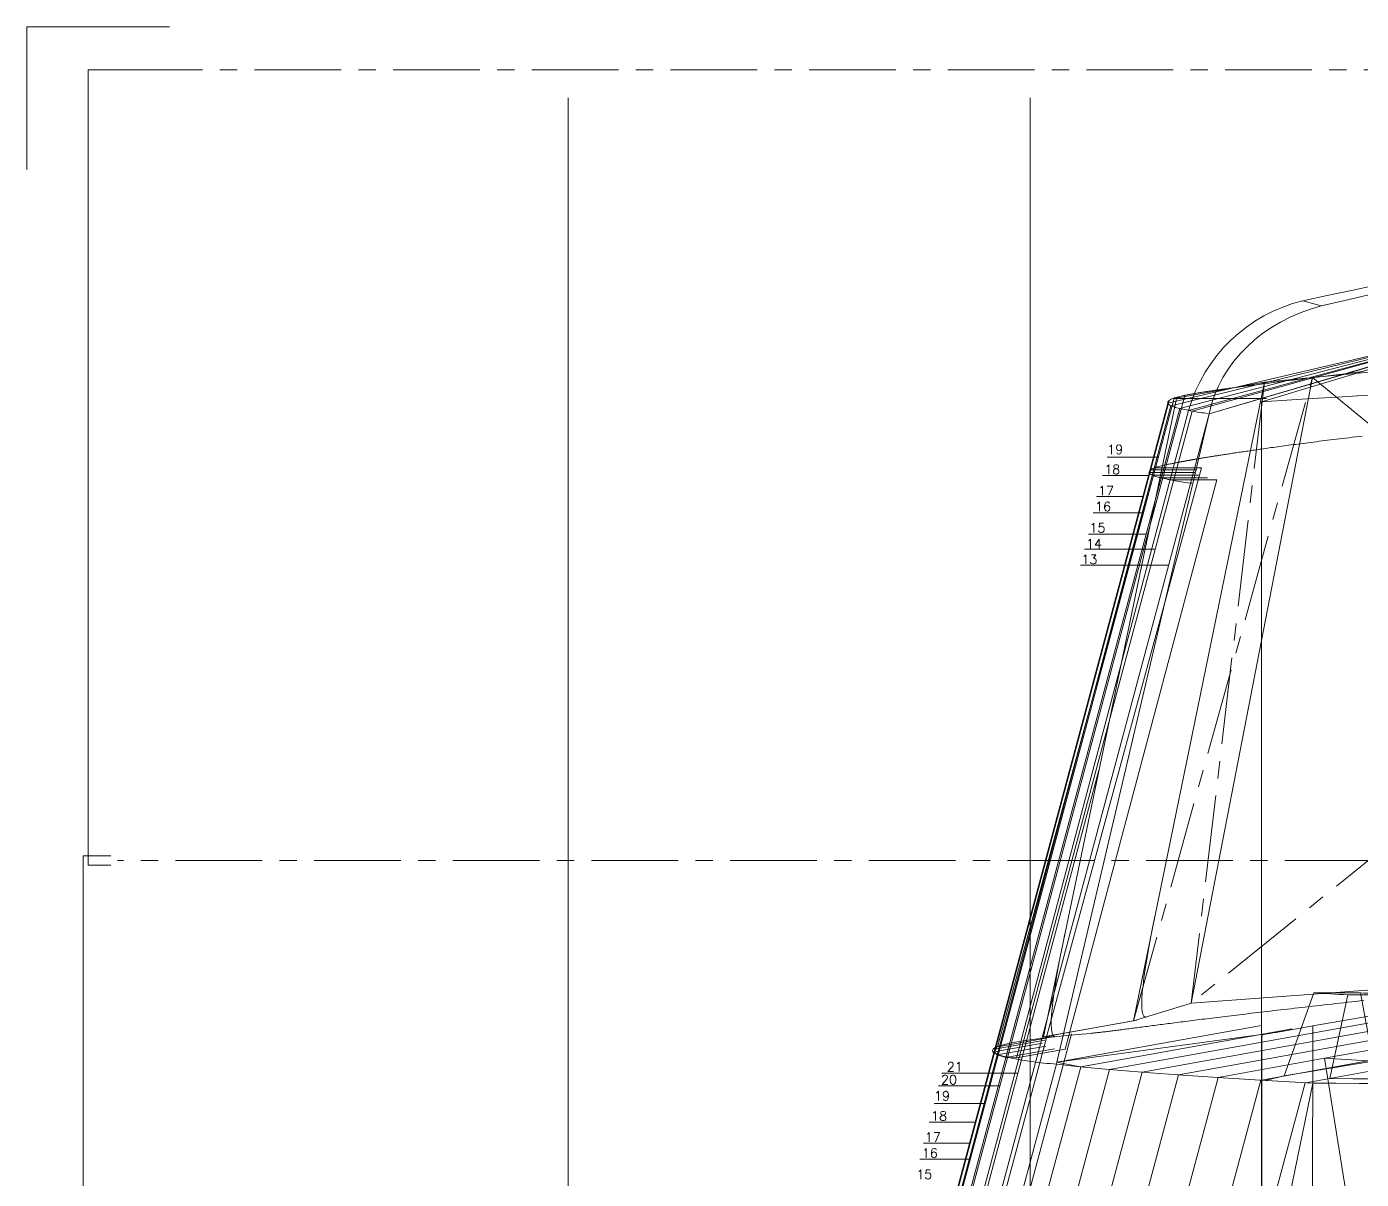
# Model space of a CAD drawing. Extents: x -3086 to 3308, y -97 to 4301.
# Drawn here: x -3086 to -1642, y 3055 to 4301 of the extents above; entities that cross this region are included whole.
import ezdxf
from ezdxf.enums import TextEntityAlignment as Align

# ---------------------------------------------------------------- set-up
doc = ezdxf.new("R2010")
doc.units = 0
doc.header["$LTSCALE"] = 3
doc.header["$MEASUREMENT"] = 0
doc.linetypes.add('CENTER', pattern=[50, 31.25, -6.25, 6.25, -6.25])
for name, color, linetype in [('10', 7, 'CONTINUOUS'), ('11', 7, 'CONTINUOUS'), ('12', 7, 'CONTINUOUS'), ('13', 7, 'CONTINUOUS'), ('14', 7, 'CONTINUOUS'), ('15', 7, 'CONTINUOUS'), ('16', 7, 'CONTINUOUS'), ('17', 7, 'CONTINUOUS'), ('18', 7, 'CONTINUOUS'), ('19', 7, 'CONTINUOUS'), ('20', 7, 'CONTINUOUS'), ('21', 7, 'CONTINUOUS'), ('22', 7, 'CONTINUOUS'), ('23', 7, 'CONTINUOUS'), ('3', 7, 'CONTINUOUS'), ('5', 7, 'CONTINUOUS'), ('6', 7, 'CONTINUOUS'), ('7', 7, 'CONTINUOUS'), ('8', 7, 'CONTINUOUS'), ('9', 7, 'CONTINUOUS'), ('CENTER', 1, 'CENTER'), ('P1', 1, 'CONTINUOUS'), ('P3', 7, 'CONTINUOUS'), ('P5', 3, 'CONTINUOUS')]:
    doc.layers.add(name, color=color, linetype=linetype)
doc.styles.get("Standard").update_dxf_attribs({"font": 'SIMPLEX'})

msp = doc.modelspace()

# ---------------------------------------------------------------- linework, layer by layer
at = {"layer": '10', "lineweight": 0}
msp.add_line((-1914.207260854591, 3173.984968769882, -16250.00012959739), (-1359.609996224528, 3273.812476403296, -16250.00012959739), dxfattribs=at)
at = {"layer": '11', "lineweight": 0}
for p, q in [((-1971.192691126869, 3181.859411232108, -15450.0001296078), (-1749.785446844796, 3221.712715202882, -15450.0001296078)), ((-1945.461605439886, 3176.842111626948, -15850.0001296078), (-1716.582363974241, 3218.040375090766, -15850.0001296078)), ((-2034.999999999999, 2842.662128808528, -15850), (-1945.461605439894, 3176.823966534992, -15850))]:
    msp.add_line(p, q, dxfattribs=at)
at = {"layer": '12', "lineweight": 0}
msp.add_line((-2059.999999999999, 2850.407877342202, -15450), (-1971.003837788342, 3182.546076394749, -15450), dxfattribs=at)
at = {"layer": '13', "lineweight": 0, "extrusion": (0, 1, 0)}
for p, q in [((-1050, 4106, -15050), (-1806.617352606793, 3883.010453468572, -15050.00140821623)), ((-1050, 4106, -15050), (-1806.617352606793, 3883.010453468572, -15050.00140821623)), ((-1049.995868542926, 4103.564231046934, -14891.95949753723), (-1806.617352606792, 3883.010453468572, -15026.40778248994))]:
    msp.add_line(p, q, dxfattribs=at)
at = {"layer": '13', "lineweight": 0}
msp.add_line((-2081, 2858.803322408698, -15050), (-1806.617352606793, 3882.813303195405, -15050), dxfattribs=at)
at = {"layer": '14', "lineweight": 0}
msp.add_line((-2098, 2866.764522178642, -14650), (-1824.984980925039, 3885.670444595788, -14650), dxfattribs=at)
at = {"layer": '15', "lineweight": 0}
msp.add_line((-2110, 2874.794956271564, -14250), (-1838.371160524214, 3888.527585996169, -14250), dxfattribs=at)
at = {"layer": '16', "lineweight": 0}
msp.add_line((-2117.939650115356, 2883.304799486067, -13850), (-1847.825447525716, 3891.384727396553, -13850), dxfattribs=at)
at = {"layer": '17', "lineweight": 0}
msp.add_line((-2120, 2891.479215011059, -13450), (-1851.310556717985, 3894.241868796936, -13450), dxfattribs=at)
at = {"layer": '18', "lineweight": 0}
msp.add_line((-2117, 2900.053936993985, -13050), (-1849.842577817737, 3897.09901019732, -13050), dxfattribs=at)
at = {"layer": '19', "lineweight": 0}
msp.add_line((-2110, 2908.521530435826, -12650), (-1844.34589391142, 3899.956151597703, -12649.998784781), dxfattribs=at)
at = {"layer": '20', "lineweight": 0}
msp.add_line((-2097, 2916.995513331243, -12250), (-1832.850922054027, 3902.813292998085, -12249.99898735738), dxfattribs=at)
at = {"layer": '21', "lineweight": 0}
msp.add_line((-2079, 2925.380337598765, -11850), (-1925.69462953559, 3497.523769245112, -11849.99941228812), dxfattribs=at)
at = {"layer": '22', "lineweight": 0}
msp.add_line((-2056.000000000001, 2934.097619706044, -11450), (-1982.147350841642, 3209.719458638601, -11449.99971687828), dxfattribs=at)
at = {"layer": '23', "lineweight": 0}
msp.add_line((-2028.000000000002, 2942.200934362481, -11050), (-1955.53740118781, 3212.635034778063, -11049.99972220719), dxfattribs=at)
at = {"layer": '3', "lineweight": 0}
msp.add_polyline3d([(-1847.594241812332, 3828.923600554001, -12122.1608162555), (-1847.156888537282, 3829.015445991614, -12112.25743830783), (-1846.715926322263, 3829.107501510422, -12102.56362670724), (-1846.27133284488, 3829.199774284553, -12093.07580465287), (-1845.823085782737, 3829.292271488138, -12083.79039534385), (-1845.371162813436, 3829.385000295304, -12074.70382197931), (-1844.915541614582, 3829.477967880181, -12065.81250775839), (-1844.456199863779, 3829.571181416898, -12057.11287588023), (-1843.99311523863, 3829.664648079584, -12048.60134954397), (-1843.52626541674, 3829.758375042369, -12040.27435194873), (-1843.055628075711, 3829.852369479381, -12032.12830629366), (-1842.581180893148, 3829.946638564749, -12024.15963577789), (-1842.102901546654, 3830.041189472603, -12016.36476360056), (-1841.620767713833, 3830.136029377072, -12008.74011296081), (-1841.134757072289, 3830.231165452284, -12001.28210705776), (-1840.644847299626, 3830.326604872369, -11993.98716909057), (-1840.151016073446, 3830.422354811455, -11986.85172225835), (-1839.653241071356, 3830.518422443673, -11979.87218976026), (-1839.151499970956, 3830.614814943151, -11973.04499479541), (-1838.645770449853, 3830.711539484018, -11966.36656056296), (-1838.136030185649, 3830.808603240403, -11959.83331026204), (-1837.622256855948, 3830.906013386435, -11953.44166709178), (-1837.104428138354, 3831.003777096244, -11947.18805425132), (-1836.58252171047, 3831.101901543959, -11941.06889493979), (-1836.0565152499, 3831.200393903708, -11935.08061235633), (-1835.526386434249, 3831.299261349621, -11929.21962970009), (-1834.99211294112, 3831.398511055826, -11923.48237017018), (-1834.453672448116, 3831.498150196454, -11917.86525696576), (-1833.911042632842, 3831.598185945631, -11912.36471328595), (-1833.3642011729, 3831.698625477491, -11906.97716232989), (-1832.813125745896, 3831.799475966158, -11901.69902729673), (-1832.257794029432, 3831.900744585764, -11896.52673138558), (-1831.698183701113, 3832.002438510437, -11891.4566977956), (-1831.134272438541, 3832.104564914307, -11886.48534972591), (-1830.566037919321, 3832.207130971502, -11881.60911037565), (-1829.993457821057, 3832.310143856152, -11876.82440294396), (-1829.416509821353, 3832.413610742386, -11872.12765062998), (-1828.835171597811, 3832.517538804332, -11867.51527663284), (-1828.249420828036, 3832.621935216121, -11862.98370415167), (-1827.659235189632, 3832.726807151879, -11858.52935638562), (-1827.064592360202, 3832.832161785738, -11854.14865653382), (-1826.465470017351, 3832.938006291826, -11849.8380277954), (-1825.86184583868, 3833.044347844274, -11845.5938933695), (-1825.253697501796, 3833.151193617208, -11841.41267645526), (-1824.641002684301, 3833.258550784758, -11837.29080025181), (-1824.023739063799, 3833.366426521054, -11833.22468795829), (-1823.401884317894, 3833.474828000224, -11829.21076277384), (-1822.77541612419, 3833.583762396399, -11825.24544789759), (-1822.144312160289, 3833.693236883706, -11821.32516652868), (-1821.508550103797, 3833.803258636275, -11817.44634186624), (-1820.868107632317, 3833.913834828236, -11813.60539710941), (-1820.222872667064, 3834.024984162966, -11809.79919590169), (-1819.572374103701, 3834.136771460846, -11806.02636366406), (-1818.916051081502, 3834.249273071507, -11802.28596626184), (-1818.25334273974, 3834.362565344577, -11798.57706956038), (-1817.583688217691, 3834.476724629688, -11794.89873942501), (-1816.906526654627, 3834.591827276468, -11791.25004172106), (-1816.221297189824, 3834.70794963455, -11787.63004231387), (-1815.527438962556, 3834.82516805356, -11784.03780706878), (-1814.824391112095, 3834.943558883131, -11780.47240185112), (-1814.111592777718, 3835.063198472893, -11776.93289252624), (-1813.388483098697, 3835.184163172475, -11773.41834495945), (-1812.654501214307, 3835.306529331506, -11769.92782501611), (-1811.909086263822, 3835.430373299618, -11766.46039856155), (-1811.151677386515, 3835.555771426439, -11763.0151314611), (-1810.381713721662, 3835.682800061601, -11759.59108958009), (-1809.598634408537, 3835.811535554732, -11756.18733878388), (-1808.801878586412, 3835.942054255465, -11752.80294493778), (-1807.990885394564, 3836.074432513427, -11749.43697390713), (-1807.165093972264, 3836.20874667825, -11746.08849155728), (-1806.323943458789, 3836.345073099562, -11742.75656375356), (-1805.466872993411, 3836.483488126994, -11739.4402563613), (-1804.593321715405, 3836.624068110177, -11736.13863524585), (-1803.702728764046, 3836.76688939874, -11732.85076627252), (-1802.794533278606, 3836.912028342314, -11729.57571530667), (-1801.868174398361, 3837.059561290527, -11726.31254821363), (-1800.923091262584, 3837.20956459301, -11723.06033085873), (-1799.958723010549, 3837.362114599394, -11719.81812910731), (-1798.974508781532, 3837.517287659308, -11716.58500882471), (-1797.969887714805, 3837.675160122381, -11713.36003587625), (-1796.944298949642, 3837.835808338245, -11710.14227612729), (-1795.897181625319, 3837.99930865653, -11706.93079544314), (-1794.827974881109, 3838.165737426864, -11703.72465968916), (-1793.736117856286, 3838.335170998879, -11700.52293473067), (-1792.621049690124, 3838.507685722204, -11697.32468643301), (-1791.482209521898, 3838.683357946469, -11694.12898066152), (-1790.319036490881, 3838.862264021303, -11690.93488328153), (-1789.130969736348, 3839.044480296339, -11687.74146015838), (-1787.917448397572, 3839.230083121205, -11684.5477771574), (-1786.677911613828, 3839.419148845531, -11681.35290014394), (-1785.411798524391, 3839.611753818946, -11678.15589498332), (-1784.118548268533, 3839.807974391083, -11674.95582754088), (-1782.79759998553, 3840.00788691157, -11671.75176368196), (-1781.448392814654, 3840.211567730036, -11668.54276927189), (-1780.070365895182, 3840.419093196113, -11665.32791017601), (-1778.662958366386, 3840.63053965943, -11662.10625225966), (-1777.22560936754, 3840.845983469617, -11658.87686138817), (-1775.757758037919, 3841.065500976305, -11655.63880342688), (-1774.258843516797, 3841.289168529122, -11652.39114424112), (-1772.728304943448, 3841.5170624777, -11649.13294969623), (-1771.165581457146, 3841.749259171669, -11645.86328565754), (-1769.570151917888, 3841.985817801757, -11642.5813750846), (-1767.941654068566, 3842.226728923091, -11639.28706931373), (-1766.279765372792, 3842.471965931896, -11635.98037677548), (-1764.58416329418, 3842.7215022244, -11632.66130590038), (-1762.854525296344, 3842.975311196828, -11629.32986511895), (-1761.090528842897, 3843.233366245404, -11625.98606286175), (-1759.291851397453, 3843.495640766356, -11622.62990755931), (-1757.458170423627, 3843.762108155908, -11619.26140764216), (-1755.589163385031, 3844.032741810288, -11615.88057154083), (-1753.684507745279, 3844.307515125721, -11612.48740768588), (-1751.743880967985, 3844.586401498433, -11609.08192450781), (-1749.766960516763, 3844.869374324648, -11605.66413043719), (-1747.753423855225, 3845.156407000594, -11602.23403390454), (-1745.702948446987, 3845.447472922497, -11598.79164334039), (-1743.615211755661, 3845.742545486582, -11595.33696717529), (-1741.489891244861, 3846.041598089074, -11591.87001383977), (-1739.326664378201, 3846.3446041262, -11588.39079176436), (-1737.125208619294, 3846.651536994185, -11584.89930937961), (-1734.885201431755, 3846.962370089257, -11581.39557511604), (-1732.606320279197, 3847.277076807639, -11577.87959740419), (-1730.288242625232, 3847.595630545558, -11574.3513846746), (-1727.930645933477, 3847.918004699241, -11570.81094535781), (-1725.533207667543, 3848.244172664912, -11567.25828788435), (-1723.095605291044, 3848.574107838797, -11563.69342068475), (-1720.617516267595, 3848.907783617124, -11560.11635218956), (-1718.098618060808, 3849.245173396115, -11556.5270908293), (-1715.538588134298, 3849.586250572001, -11552.92564503452), (-1712.937103951678, 3849.930988541003, -11549.31202323575), (-1710.293842976562, 3850.279360699349, -11545.68623386352), (-1707.608482672564, 3850.631340443266, -11542.04828534838), (-1704.880700503296, 3850.986901168977, -11538.39818612085), (-1702.110173932374, 3851.34601627271, -11534.73594461148), (-1699.29658042341, 3851.70865915069, -11531.06156925079), (-1696.439597440017, 3852.074803199143, -11527.37506846934), (-1693.538902445811, 3852.444421814295, -11523.67645069764), (-1690.594172904405, 3852.817488392373, -11519.96572436624), (-1687.605086279411, 3853.1939763296, -11516.24289790567), (-1684.571320034444, 3853.573859022204, -11512.50797974647), (-1681.492551633118, 3853.957109866409, -11508.76097831917), (-1678.368458539046, 3854.343702258444, -11505.00190205432), (-1675.198718215841, 3854.733609594532, -11501.23075938244), (-1671.983008127119, 3855.1268052709, -11497.44755873407), (-1668.721005736491, 3855.523262683773, -11493.65230853975), (-1665.412388507572, 3855.922955229378, -11489.84501723002), (-1662.056833903975, 3856.32585630394, -11486.02569323541), (-1658.654019389315, 3856.731939303686, -11482.19434498645), (-1655.203622427204, 3857.141177624841, -11478.35098091368), (-1651.705320481257, 3857.55354466363, -11474.49560944764), (-1648.158791015087, 3857.96901381628, -11470.62823901887), (-1644.563711492308, 3858.387558479015, -11466.74887805789), (-1640.919985838855, 3858.809141074878, -11462.85764792616)], dxfattribs=at)
at = {"layer": '5', "lineweight": 0}
for p, q in [((-1702.130856637621, 3159.664003067443, -18254.93532793914), (-1351.445965359598, 3222.787283497489, -18254.93532793914)), ((-1799, 2800.351655202581, -18250), (-1702.717960591159, 3159.681118132726, -18250))]:
    msp.add_line(p, q, dxfattribs=at)
at = {"layer": '6', "lineweight": 0}
for p, q in [((-1750.091872193075, 3162.521145924511, -17854.93532794955), (-1353.2329211383, 3233.955757114372, -17854.93532794955)), ((-1845.999999999999, 2806.795355482784, -17850), (-1750.683599509299, 3162.521004908664, -17850.00000000004))]:
    msp.add_line(p, q, dxfattribs=at)
at = {"layer": '7', "lineweight": 0}
for p, q in [((-1681.675953864354, 3186.12905486793, -17450.00012956618), (-1354.989226526208, 3244.932665788798, -17450.00012956618)), ((-1796.762146471309, 3165.413540198677, -17450.00012956618), (-1681.675953864354, 3186.12905486793, -17450.00012956618)), ((-1891, 2813.69494356818, -17450), (-1796.762146471301, 3165.395400933519, -17450))]:
    msp.add_line(p, q, dxfattribs=at)
at = {"layer": '8', "lineweight": 0}
for p, q in [((-1839.793982406385, 3168.270683055744, -17050.00012957658), (-1356.638195939175, 3255.238724619845, -17050.00012957658)), ((-1933, 2820.40294910334, -17050), (-1839.793982406394, 3168.252542333836, -17050))]:
    msp.add_line(p, q, dxfattribs=at)
at = {"layer": '9', "lineweight": 0}
for p, q in [((-1878.889506473585, 3171.127825912812, -16650.00012958699), (-1358.176973107008, 3264.856081918799, -16650.00012958699)), ((-1971, 2827.348641983428, -16650), (-1878.889506473591, 3171.109683734228, -16650))]:
    msp.add_line(p, q, dxfattribs=at)
at = {"layer": 'CENTER', "color": 5, "lineweight": 0}
for p, q in [((-2989.115934506942, 4255, -10650), (3163.711726217601, 4255, -10650)), ((3169.079140182221, 3400, -10650), (-2987.364918726771, 3400, -10650))]:
    msp.add_line(p, q, dxfattribs=at)
at = {"layer": 'CENTER', "lineweight": 0}
for p, q in [((-1705.268734937779, 4005.215181769736, -14543.76298290991), (-1685.506445335231, 3999.511555963543, -14955.69709194947)), ((-895.544678791418, 3996.318597068675, -11228.33507849928), (-1825.850560570458, 3245.732321155749, -10461.1440760003)), ((-1694.812125832359, 3922.233586549258, -11774.18944420799), (-948.7787519396871, 3310.746212017339, -9830.095299101424))]:
    msp.add_line(p, q, dxfattribs=at)
at = {"layer": 'CENTER', "lineweight": 0, "extrusion": (0, 1, 0)}
for p, q in [((-1888.298158890748, 3226.652646064309, -11516.40753716601), (-1694.812125832358, 3922.233586549259, -11774.18944420799)), ((-1746.756997723742, 3917.060899235446, -12714.01363196923), (-1825.850560570458, 3245.732321155749, -10461.1440760003))]:
    msp.add_line(p, q, dxfattribs=at)
at = {"layer": 'P1', "lineweight": 0}
for p, q in [((-2931.03721092764, 4301.467284210598, -10650), (-3085.510422160129, 4301.467284210598, -10650)), ((-3085.510422160129, 4301.467284210598, -10650), (-3085.510422160129, 4146.988221010779, -10650)), ((-3019.115934506942, 3395, -10650), (-3019.115934506942, 4255, -10650)), ((-3019.115934506942, 4255, -10650), (-2989.115934506942, 4255, -10650)), ((-2500, 0, -10650), (-2500, 4224.416786095641, -10650)), ((-2000, 0, -10650), (-2000, 4224.416786095641, -10650)), ((-1844.345893911419, 3899.599017850998, -12699.99750086093), (-1744.345893911419, 3899.599017850998, -12699.99750086093)), ((-1861.420682212601, 3836.232174129207, -12649.99987786214), (-1916.708231343163, 3836.232174129207, -12649.99987786214)), ((-1871.539580003046, 3816.124695669814, -13050), (-1921.938958019817, 3816.124695669814, -13050)), ((-1878.338667313079, 3793.371586823453, -13450), (-1928.319562440717, 3793.371586823453, -13450)), ((-1878.730007472454, 3776.047339489766, -13850), (-1932.147925093256, 3776.047339489766, -13850)), ((-1874.727380377603, 3752.844326332176, -14250), (-1936.927099861912, 3752.844326332176, -14250)), ((-1864.916255927559, 3736.644897475375, -14650), (-1941.232732895932, 3736.644897475376, -14650)), ((-1850.430578931529, 3719.300116507977, -15050), (-1945.842788136845, 3719.300116507977, -15050)), ((-3024.483348471562, 2545, -10650), (-3024.483348471562, 3405, -10650)), ((-3024.483348471562, 3405, -10650), (-2994.483348471562, 3405, -10650)), ((-3019.115934506942, 3395, -10650), (-2994.483348471562, 3395, -10650)), ((-1983.006188399818, 3209.564867878129, -11450.01695829992), (-1884.587856002449, 3227.280167709656, -11450.01695829992)), ((-2036.74252415686, 3196.280994553755, -13050.01159758723), (-1984.164318363833, 3205.7450715965, -13050.01159758723)), ((-2035.309039776521, 3198.40539487413, -12800.99596295685), (-1982.730833983493, 3207.869471916875, -12800.99596295685)), ((-2039.216058681005, 3192.968988449215, -13450), (-1986.637852887977, 3202.433065491959, -13450)), ((-2035.836691326144, 3189.717213139133, -13850), (-1983.258485533117, 3199.181290181878, -13850)), ((-2026.339005261351, 3187.02203924796, -14250), (-1973.760799468324, 3196.486116290705, -14250)), ((-2014.765731026849, 3186.67643701562, -14654.39727905235), (-1962.187525233822, 3196.140514058365, -14654.39727905235)), ((-2013.453648720616, 3170.002650824178, -11849.99989643732), (-2095.840752530459, 3170.002650824178, -11849.99989643732)), ((-2032.424496457746, 3156.290756163361, -12249.99990190935), (-2099.350084961954, 3156.290756163361, -12249.99990190935)), ((-2048.721746007131, 3137.215087736322, -12649.99987786214), (-2104.009295137692, 3137.215087736322, -12649.99987786214)), ((-2058.840643797575, 3117.107609276929, -13050), (-2109.240021814347, 3117.107609276929, -13050)), ((-2065.639731107608, 3094.354500430568, -13450), (-2115.620626235247, 3094.354500430568, -13450)), ((-2066.031071266983, 3077.030253096882, -13850), (-2119.448988887786, 3077.030253096882, -13850))]:
    msp.add_line(p, q, dxfattribs=at)
at = {"layer": 'P1', "lineweight": 0, "extrusion": (0, 1, 0)}
for p, q in [((-1694.812125832359, 3922.233586549258, -11774.18944420799), (-895.5446787914178, 3996.318597068676, -11228.33507849928)), ((-1746.756997723742, 3917.060899235446, -12714.01363196923), (-1844.345893911419, 3899.599017850998, -12699.99750086093)), ((-1694.812125832359, 3922.233586549258, -11774.18944420799), (-1825.850560570458, 3245.732321155749, -10461.1440760003)), ((-1749.778988210149, 3896.043759698145, -15016.86958828058), (-1749.778988210149, 3896.043759698145, -14850)), ((-2035.309039776521, 3198.40539487413, -12800.99596295685), (-1864.749889504013, 3824.493871942414, -12714.71793652136)), ((-1825.850560570458, 3245.732321155749, -10461.1440760003), (-948.7787519396873, 3310.746212017339, -9830.095299101424)), ((-1888.298158890748, 3226.652646064309, -11516.40753716601), (-1827.055376005536, 3245.36421273101, -10481.50350919361)), ((-1825.85056057046, 3245.732321155749, -10461.14407600031), (-1827.055376005536, 3245.36421273101, -10481.50350919361)), ((-1888.298158890748, 3226.652646064309, -11516.40753716601), (-1985.887055078425, 3209.190764679859, -11502.3914060577)), ((-1983.006188399818, 3209.564867878129, -11450.01695829992), (-1985.887055078425, 3209.190764679859, -11502.3914060577)), ((-1749.672917247735, 3211.451480378731, -15787.5655119773), (-1749.698714119303, 2868.556063946754, -15763.1566435402)), ((-1971.192691126877, 3181.841266140153, -15450), (-1945.935728428356, 3176.853370804591, -15845.88421804945)), ((-1945.935728428356, 3176.853370804591, -15845.88421804945), (-1949.495470244754, 3177.251582326297, -15790.13460501048)), ((-1745.819094915175, 3162.250051585304, -17890.34890875031), (-1796.762146471301, 3165.395400933519, -17450))]:
    msp.add_line(p, q, dxfattribs=at)
at = {"layer": 'P1', "lineweight": 0, "extrusion": (5.140077774152294e-15, 0.9999744907720328, -0.007142674934082392)}
for p, q in [((-1746.756997723742, 3917.060899235446, -12714.01363196923), (-1888.298158890748, 3226.652646064308, -11516.40753716601)), ((-1694.812125832358, 3922.233586549259, -11774.18944420799), (-1746.756997723741, 3917.060899235446, -12714.01363196923)), ((-1841.759380714337, 3899.589349146709, -12701.35111946136), (-1985.887055078425, 3209.190764679859, -11502.3914060577))]:
    msp.add_line(p, q, dxfattribs=at)
at = {"layer": 'P1', "lineweight": 0, "extrusion": (7.031210678188905e-18, -0.9999744907720327, 0.007142674934084357)}
for p, q in [((-1814.749889504012, 3824.493871942415, -12714.71793652136), (-1982.730833983494, 3207.869471916875, -12799.69176727335)), ((-1962.245129383564, 3196.130145311412, -14653.09762568089), (-1798.185117834535, 3811.44970456066, -14568.50625532361)), ((-1871.406746150316, 3819.439024896845, -13450.00140825785), (-1821.406746150316, 3819.439024896845, -13450.00140825785)), ((-1869.938767250068, 3822.296167753912, -13050.00140826825), (-1819.938767250068, 3822.296167753912, -13050.00140826825)), ((-1867.921636958047, 3816.581882039776, -13850.00140824744), (-1817.921636958047, 3816.581882039776, -13850.00140824744)), ((-1864.749889504012, 3824.493871942414, -12714.71793652136), (-1814.749889504013, 3824.493871942414, -12714.71793652136)), ((-1858.467349956545, 3813.72473918271, -14250.00140823704), (-1808.467349956546, 3813.72473918271, -14250.00140823704)), ((-1848.185117834535, 3811.449704560659, -14568.50625532361), (-1798.185117834536, 3811.449704560659, -14568.50625532361)), ((-1725.255451130933, 3167.144131458883, -17894.168858692), (-1745.819094915175, 3162.250051585304, -17890.34890875031))]:
    msp.add_line(p, q, dxfattribs=at)
at = {"layer": 'P1', "lineweight": 0, "extrusion": (0.9540140528210334, -0.2946731263533398, -0.05499941477084296)}
msp.add_line((-1973.516111605556, 3209.364960938181, -11294.2615993454), (-1985.887055078425, 3209.190764679858, -11502.3914060577), dxfattribs=at)
at = {"layer": 'P1', "lineweight": 0, "extrusion": (7.031210678188757e-18, -0.9999744907720327, 0.007142674934084205)}
for points, elevation in [([(-1827.498052379997, -12093.96713204552, 0.0007939274880128178), (-1831.929827531946, -12195.93738969436, 0.003130064467641119), (-1832.850922054025, -12221.8099726603, 0.0001469034627552509), (-1843.715510900666, -12595.92982825529, 0.002122955526424817), (-1844.34978508428, -12621.82129294449, 0.00162896350966479), (-1847.464448851791, -12805.14107601724, 0.00137821629386297), (-1849.842577817735, -13021.83139315924, 0.001137018811946778), (-1851.086126362411, -13231.04409539744, 0.001246781932884805), (-1851.310556717983, -13421.84159710031, 0.001848762679654721), (-1850.24857782686, -13633.60837825314, 0.002079644334558906), (-1847.825447525714, -13821.85180104139, 0.001649956351356705), (-1844.181389634053, -14001.06535098262, 0.001339028598788619), (-1838.371160524212, -14221.86200498247, 0.001116321805863865), (-1831.168964861133, -14452.482700128, 0.00151958184368495), (-1824.984980925036, -14621.87220892354, 0.001588809831804785), (-1816.820399306856, -14812.92791768477, 0.001307685771690511), (-1807.687807259054, -15001.07708351348, 0.000175731460608353)], -3990.408668686113), ([(-1847.594241812331, -12094.50283266557, 0.0007939274880128178), (-1852.02601696428, -12196.47309031441, 0.003130064467641119), (-1852.947111486358, -12222.34567328036, 0.0001469034627552509), (-1863.811700333, -12596.46552887534, 0.002122955526424817), (-1864.445974516613, -12622.35699356454, 0.00162896350966479), (-1867.560638284125, -12805.67677663729, 0.00137821629386297), (-1869.938767250068, -13022.36709377929, 0.001137018811946778), (-1871.182315794745, -13231.57979601749, 0.001246781932884805), (-1871.406746150316, -13422.37729772037, 0.001848762679654721), (-1870.344767259194, -13634.1440788732, 0.002079644334558906), (-1867.921636958048, -13822.38750166144, 0.001649956351356705), (-1864.277579066386, -14001.60105160267, 0.001339028598788619), (-1858.467349956546, -14222.39770560252, 0.001116321805863865), (-1851.265154293466, -14453.01840074806, 0.00151958184368495), (-1845.08117035737, -14622.4079095436, 0.001588809831804785), (-1836.91658873919, -14813.46361830482, 0.001452309267222551), (-1826.713542039125, -15022.41811348467, 0.0001402092168717558), (-1825.42127301896, -15047.25884863046, 0.001083442641433568)], -3915.410581878211)]:
    msp.add_lwpolyline(points, format="xyb", dxfattribs=dict(at, elevation=elevation))
at = {"layer": 'P1', "lineweight": 0, "extrusion": (7.031210678188905e-18, -0.9999744907720327, 0.007142674934084357)}
for points in [[(-1814.749889504011, -12687.07647736829), (-1818.914197686022, -12916.2863133567, 0.002908226580633317), (-1819.938767250066, -13022.36709377928), (-1821.395355151793, -13410.19454440743, 0.001367414471406412), (-1821.406746150314, -13422.37729772036), (-1820.229995102992, -13646.25927799191, 0.002196524670721722), (-1817.921636958045, -13822.38750166144), (-1817.713883078774, -13832.48859509996, 3.971343888136493e-05), (-1808.467349956544, -14222.39770560251), (-1805.688495118709, -14321.50971638256, 0.0009576385766369664), (-1798.185117834533, -14540.9106777091)], [(-1982.730833983492, -12776.45248814926), (-1986.020929529997, -12956.91582722009, 0.003762585050115886), (-1986.570250383311, -13027.80808149351), (-1986.615115093609, -13410.95024003976, 0.001401628266470796), (-1986.574549511791, -13425.47711261731), (-1985.151242772708, -13621.60444273331, 0.0007990039924686245), (-1983.007121184932, -13825.48512219155), (-1982.859761298867, -13835.30060555098, 3.60433253486275e-05), (-1975.764541779987, -14229.83881890686), (-1972.288162518449, -14363.56985661976, 0.001991657436530785), (-1962.187525233821, -14629.89030154137)]]:
    msp.add_lwpolyline(points, format="xyb", dxfattribs=at)
at = {"layer": 'P1', "lineweight": 0, "elevation": -12800.98436536962}
msp.add_lwpolyline([(-2036.139858953824, 3198.602655466584), (-2036.74252415686, 3196.280994553755), (-2036.74252415686, 3196.280994553755), (-2036.74252415686, 3196.280994553755), (-2036.74252415686, 3196.280994553755)], dxfattribs=at)
at = {"layer": 'P1', "lineweight": 0}
msp.add_polyline3d([(-2036.139858953824, 3198.602655466584, -12800.98436536962), (-2036.74252415686, 3196.280994553755, -13050.01159758723), (-2039.216058681005, 3192.968988449215, -13450), (-2035.836691326144, 3189.717213139133, -13850), (-2026.339005261351, 3187.02203924796, -14250), (-2014.76573102685, 3186.676437015616, -14654.39727905234)], dxfattribs=at)
at = {"layer": 'P1', "lineweight": 0, "extrusion": (0.9540140528210334, -0.2946731263533398, -0.05499941477084296)}
for centre, start, end in [((3333.215269333351, -11446.76730374631, -2119.302572731102), 178.1164429522561, 210.4388137226473), ((3283.994999524483, -11431.21308480241, -2207.601637754327), 180.125599605499, 210.341112678608)]:
    msp.add_arc(centre, 800, start, end, dxfattribs=at)
at = {"layer": 'P3', "lineweight": 0, "extrusion": (0, 1, 0)}
for p, q in [((-1050, 4099.833333333332, -14650), (-1824.984980925037, 3885.867596325639, -14650.00140822664)), ((-1050, 4087.5, -13850), (-1847.825447525716, 3891.384727396553, -13850)), ((-1050, 4093.666666666668, -14250), (-1838.371160524213, 3888.724739182707, -14250.00140823705)), ((-1049.986367435979, 4097.962696067412, -14528.51394100704), (-1828.865025345778, 3886.525478391082, -14557.89791906429)), ((-1050, 4081.333333333332, -13450), (-1851.310556717984, 3894.439024896843, -13450.00140825785)), ((-2014.765731026849, 3186.67643701562, -14654.39727905235), (-1828.865025345778, 3886.525478391082, -14557.89791906429)), ((-1971.192691126877, 3181.841266140153, -15450), (-1806.617352606792, 3883.010453468571, -15026.40778248994)), ((-1415.920477649287, 3269.533821124644, -15939.60614174081), (-1694.247700115713, 3221.117959128573, -15860.18700774837)), ((-1694.960420217727, 2870, -15835.35344620247), (-1694.247700115713, 3221.117959128573, -15860.18700774837)), ((-1749.905901860045, 3211.437087231415, -15787.56518221906), (-1749.778988210147, 3212.010958863973, -15431.90034903253)), ((-1681.672776276199, 3186.111483945208, -17450.00012956618), (-1629.107986919896, 3182.865876803775, -17904.38512936684))]:
    msp.add_line(p, q, dxfattribs=at)
at = {"layer": 'P3', "lineweight": 0, "extrusion": (2.767968146355493e-16, 0.3420201433256617, 0.9396926207859111)}
msp.add_line((-1050.002522882066, 4106.688290955281, -15094.67318280034), (-1749.782214671854, 3895.753262713366, -15017.89911115619), dxfattribs=at)
at = {"layer": 'P3', "lineweight": 0, "extrusion": (-0.00256921223895151, -0.1156170491183111, 0.9932905401249149)}
msp.add_line((-1825.850560570459, 3245.732321155749, -10461.1440760003), (-1694.812125832358, 3922.233586549257, -11774.18944420799), dxfattribs=at)
at = {"layer": 'P3', "lineweight": 0, "extrusion": (0, 0.9999744907720328, -0.007142674934084024)}
for p, q in [((-1828.865025345778, 3886.525478391082, -14557.89791906429), (-2014.76573102685, 3186.676437015616, -14654.39727905234)), ((-2020.165092512912, 3187.7328201184, -14506.50364466273), (-2020.165092512912, 3187.7328201184, -14506.50364466273)), ((-2020.165092512912, 3187.7328201184, -14506.50364466273), (-2020.165092512912, 3187.7328201184, -14506.50364466273))]:
    msp.add_line(p, q, dxfattribs=at)
at = {"layer": 'P3', "lineweight": 0}
for p, q in [((-1750, 3896.043759698145, -14850), (-1750, 1979, -14850)), ((-1681.672791264849, 3186.11148487068, -17450), (-1612.21495368554, 2752, -17450))]:
    msp.add_line(p, q, dxfattribs=at)
at = {"layer": 'P3', "lineweight": 0, "extrusion": (-0.0001675411175774433, -0.5187322310518118, 0.8549367487703308)}
for p, q in [((-1749.778988210149, 3896.043759698145, -15016.86958828058), (-1749.778988210148, 3212.010958863973, -15431.90034903253)), ((-1971.192691126877, 3181.841266140153, -15450), (-1749.778988210147, 3212.010958863973, -15431.90034903253))]:
    msp.add_line(p, q, dxfattribs=at)
at = {"layer": 'P3', "lineweight": 0, "extrusion": (7.031210678188905e-18, -0.9999744907720327, 0.007142674934084357)}
for p, q in [((-1725.255451130934, 3167.144131458883, -17894.168858692), (-1693.168865136801, 3256.898858175098, -17949.2661864656)), ((-1675.91894747129, 3164.20913536154, -18305.06831232012), (-1656.699315736405, 3254.677476916409, -18253.38827047098)), ((-1725.255451130932, 3167.144131458881, -17894.16885869199), (-1629.107986919923, 3182.86587680377, -17904.3851293666)), ((-2004.999999999987, 2835.123709685626, -16250.00000000015), (-1914.207260854591, 3173.984968769882, -16250.00012959739)), ((-1769.017253236476, 2796.31619432357, -18494.75711643692), (-1694.3735631964, 3159.207608488496, -18318.83056899179))]:
    msp.add_line(p, q, dxfattribs=at)
at = {"layer": 'P3', "lineweight": 0, "extrusion": (-1, 0, 0)}
msp.add_line((-1693.179741757581, 3256.898858191307, -17949.26618419331), (-1642.821591551074, 3256.898858191305, -17949.26618419354), dxfattribs=at)
at = {"layer": 'P3', "lineweight": 0, "extrusion": (1, 0, 0)}
msp.add_line((-1642.821591551074, 3256.898858191305, -17949.26618419354), (-1629.107986919923, 3182.86587680377, -17904.3851293666), dxfattribs=at)
at = {"layer": 'P3', "lineweight": 0, "extrusion": (7.031210678188905e-18, -0.9999744907720327, 0.007142674934084357), "elevation": -3385.021550874934}
for points in [[(-1693.168865136801, -17925.54534470547, 4.455366899512893e-06), (-1656.699315740847, -18229.67553739357, 0.000643224895805061)], [(-1642.813780906942, -17925.5197769082, 3.951060827300794e-06), (-1610.472517507062, -18195.22449924945, 0.0006432248985575927)]]:
    msp.add_lwpolyline(points, format="xyb", dxfattribs=at)
at = {"layer": 'P3', "lineweight": 0, "extrusion": (7.031210678188757e-18, -0.9999744907720327, 0.007142674934084205), "elevation": -3289.9543317404}
for points in [[(-1986.585454505791, -11479.13736788328), (-2005.48321385895, -11822.70930961232), (-2022.321172694266, -12248.57604119046, 0.0001469034627552509), (-2033.185761540908, -12622.69589678544, 0.002122955526424817), (-2033.820035724521, -12648.58736147463, 0.001148289828934833), (-2036.139858953823, -12777.81124312993, 0.00137821629386297)], [(-2036.139858953823, -12777.81124312993, 0.000480672781620837), (-2036.934699492033, -12831.90714454739, 0.00137821629386297), (-2039.312828457976, -13048.59746168939, 0.001137018811946778), (-2040.556377002653, -13257.81016392759, 0.001246781932884805), (-2040.780807358224, -13448.60766563046, 0.001848762679654721), (-2039.718828467102, -13660.37444678329, 0.002079644334558906), (-2037.295698165956, -13848.61786957154, 0.001649956351356705), (-2033.651640274294, -14027.83141951277, 0.001339028598788619), (-2027.841411164454, -14248.62807351262, 0.001116321805863865), (-2020.639215501374, -14479.24876865816, 0.00151958184368495), (-2014.455231565278, -14648.63827745369, 0.001588809831804785), (-2006.290649947098, -14839.69398621492, 0.001452309267222551), (-1996.087603247033, -15048.64848139477, 0.001113635901626522), (-1985.439448688454, -15245.92970986953, 0.001083442641433568), (-1971.477960776804, -15422.75810335619), (-1945.935728428355, -15822.78877083567), (-1914.681383843053, -16222.79897477675), (-1879.363629462053, -16622.80917871782), (-1840.268105394856, -17022.8193826589), (-1797.236269459763, -17422.82958659998), (-1751.15772249776, -17822.83991378528), (-1694.373563196398, -18295.79807676998)]]:
    msp.add_lwpolyline(points, format="xyb", dxfattribs=at)
msp.add_lwpolyline([(-1935.052922988463, -10757.18001362006), (-1957.195307398083, -11022.68187914155), (-1983.480311388281, -11422.68411169072), (-1986.585454505791, -11479.13736788328)], dxfattribs=at)
at = {"layer": 'P3', "lineweight": 0}
for points in [[(-1827.49805238, 3903.923600553999, -12122.1608162555), (-1826.479032708173, 3904.113893382262, -12113.21466603438), (-1825.445197307797, 3904.304174231616, -12104.47999682764), (-1824.396327771875, 3904.494502378132, -12095.95261299107), (-1823.332205693412, 3904.684937097876, -12087.62831888046), (-1822.252612665409, 3904.875537666918, -12079.50291885163), (-1821.157330280871, 3905.066363361326, -12071.57221726036), (-1820.046140132801, 3905.257473457166, -12063.83201846246), (-1818.918823814203, 3905.448927230509, -12056.27812681372), (-1817.77516291808, 3905.640783957422, -12048.90634666995), (-1816.614939037435, 3905.833102913974, -12041.71248238693), (-1815.437933765272, 3906.025943376231, -12034.69233832048), (-1814.243928694594, 3906.219364620265, -12027.84171882638), (-1813.032705418406, 3906.413425922141, -12021.15642826044), (-1811.80404552971, 3906.608186557929, -12014.63227097846), (-1810.557730621509, 3906.803705803697, -12008.26505133623), (-1809.293542286808, 3907.000042935513, -12002.05057368956), (-1808.011262118609, 3907.197257229445, -11995.98464239423), (-1806.710671709917, 3907.395407961563, -11990.06306180605), (-1805.391552653734, 3907.594554407933, -11984.28163628083), (-1804.053686543064, 3907.794755844623, -11978.63617017435), (-1802.696854970911, 3907.996071547705, -11973.12246784241), (-1801.320839530277, 3908.198560793242, -11967.73633364082), (-1799.925421814167, 3908.402282857306, -11962.47357192537), (-1798.510383415584, 3908.607297015964, -11957.32998705186), (-1797.075505927532, 3908.813662545284, -11952.3013833761), (-1795.620570943013, 3909.021438721336, -11947.38356525387), (-1794.145360055031, 3909.230684820186, -11942.57233704097), (-1792.64965485659, 3909.441460117904, -11937.86350309321), (-1791.133236940693, 3909.653823890557, -11933.25286776639), (-1789.595887900344, 3909.867835414214, -11928.7362354163), (-1788.037389328546, 3910.083553964943, -11924.30941039874), (-1786.457522818303, 3910.301038818812, -11919.96819706951), (-1784.856069962617, 3910.520349251889, -11915.7083997844), (-1783.232812354493, 3910.741544540244, -11911.52582289923), (-1781.587531586934, 3910.964683959944, -11907.41627076977), (-1779.920009252943, 3911.189826787057, -11903.37554775185), (-1778.230026945524, 3911.417032297652, -11899.39945820124), (-1776.517366257681, 3911.646359767796, -11895.48380647376), (-1774.781808782416, 3911.877868473559, -11891.62439692519), (-1773.023136112733, 3912.111617691007, -11887.81703391134), (-1771.241129841636, 3912.347666696211, -11884.05752178801), (-1769.435571562128, 3912.586074765238, -11880.34166491099), (-1767.606242867213, 3912.826901174156, -11876.66526763609), (-1765.752925349893, 3913.070205199032, -11873.0241343191), (-1763.875400603173, 3913.316046115938, -11869.41406931582), (-1761.973450220056, 3913.564483200938, -11865.83087698205), (-1760.046855793546, 3913.815575730104, -11862.27036167359), (-1758.095398916645, 3914.069382979502, -11858.72832774623), (-1756.118861182358, 3914.3259642252, -11855.20057955578), (-1754.117024183687, 3914.585378743268, -11851.68292145803), (-1752.08965639128, 3914.847677702408, -11848.17179167221), (-1750.036473786357, 3915.112879841861, -11844.66616387128), (-1747.95717922778, 3915.380995793506, -11841.16564559163), (-1745.851475574414, 3915.652036189222, -11837.66984436964), (-1743.719065685122, 3915.92601166088, -11834.1783677417), (-1741.559652418767, 3916.202932840363, -11830.69082324419), (-1739.372938634213, 3916.482810359546, -11827.2068184135), (-1737.158627190322, 3916.765654850306, -11823.72596078601), (-1734.916420945959, 3917.051476944518, -11820.24785789812), (-1732.646022759987, 3917.340287274063, -11816.77211728621), (-1730.347135491269, 3917.632096470816, -11813.29834648666), (-1728.019461998668, 3917.926915166654, -11809.82615303587), (-1725.662705141049, 3918.224753993454, -11806.35514447022), (-1723.276567777274, 3918.525623583095, -11802.88492832608), (-1720.860752766206, 3918.829534567451, -11799.41511213986), (-1718.41496296671, 3919.136497578402, -11795.94530344794), (-1715.938901237648, 3919.446523247823, -11792.4751097867), (-1713.432270437884, 3919.759622207593, -11789.00413869254), (-1710.894773426282, 3920.075805089587, -11785.53199770182), (-1708.326113061704, 3920.395082525683, -11782.05829435096), (-1705.725992203015, 3920.717465147759, -11778.58263617632), (-1703.094113709077, 3921.042963587691, -11775.10463071429), (-1700.430180438753, 3921.371588477356, -11771.62388550127), (-1697.733895250908, 3921.703350448632, -11768.14000807364), (-1695.004961004405, 3922.038260133395, -11764.65260596778), (-1692.243080558107, 3922.376328163524, -11761.16128672008), (-1689.447956770878, 3922.717565170893, -11757.66565786693), (-1686.61929250158, 3923.061981787382, -11754.16532694472), (-1683.756790609078, 3923.409588644867, -11750.65990148982), (-1680.860153952234, 3923.760396375224, -11747.14898903863), (-1677.929085389912, 3924.114415610333, -11743.63219712754), (-1674.963287780976, 3924.471656982068, -11740.10913329292), (-1671.962463984289, 3924.832131122308, -11736.57940507117), (-1668.926316858714, 3925.195848662928, -11733.04261999867), (-1665.854549263114, 3925.562820235808, -11729.49838561181), (-1662.746864056354, 3925.933056472823, -11725.94630944697), (-1659.602964097296, 3926.306568005852, -11722.38599904055), (-1656.422552244804, 3926.68336546677, -11718.81706192892), (-1653.205331357741, 3927.063459487454, -11715.23910564847), (-1649.951004294971, 3927.446860699783, -11711.6517377356), (-1646.659273915357, 3927.833579735632, -11708.05456572668), (-1643.329843077762, 3928.223627226881, -11704.44719715811), (-1639.96241464105, 3928.617013805404, -11700.82923956627)], [(-1827.498052379999, 3903.923600554001, -12122.1608162555), (-1826.479032708172, 3904.113893382262, -12109.45864617147), (-1825.445197307796, 3904.304174231617, -12097.11817745819), (-1824.396327771875, 3904.494502378133, -12085.1321487499), (-1823.332205693411, 3904.684937097877, -12073.49329868083), (-1822.252612665408, 3904.875537666919, -12062.19436588522), (-1821.15733028087, 3905.066363361326, -12051.22808899732), (-1820.0461401328, 3905.257473457166, -12040.58720665137), (-1818.918823814202, 3905.448927230509, -12030.26445748159), (-1817.775162918079, 3905.640783957422, -12020.25258012225), (-1816.614939037434, 3905.833102913974, -12010.54431320757), (-1815.437933765271, 3906.025943376232, -12001.1323953718), (-1814.243928694594, 3906.219364620265, -11992.00956524917), (-1813.032705418405, 3906.413425922142, -11983.16856147392), (-1811.804045529709, 3906.60818655793, -11974.6021226803), (-1810.557730621509, 3906.803705803698, -11966.30298750254), (-1809.293542286807, 3907.000042935514, -11958.26389457489), (-1808.011262118609, 3907.197257229446, -11950.47758253158), (-1806.710671709916, 3907.395407961563, -11942.93679000686), (-1805.391552653733, 3907.594554407933, -11935.63425563496), (-1804.053686543064, 3907.794755844624, -11928.56271805013), (-1802.69685497091, 3907.996071547705, -11921.7149158866), (-1801.320839530277, 3908.198560793242, -11915.08358777861), (-1799.925421814167, 3908.402282857307, -11908.66147236041), (-1798.510383415584, 3908.607297015965, -11902.44130826623), (-1797.075505927531, 3908.813662545285, -11896.41583413032), (-1795.620570943012, 3909.021438721336, -11890.57778858691), (-1794.145360055031, 3909.230684820187, -11884.91991027024), (-1792.64965485659, 3909.441460117905, -11879.43493781456), (-1791.133236940693, 3909.653823890558, -11874.1156098541), (-1789.595887900344, 3909.867835414214, -11868.9546650231), (-1788.037389328546, 3910.083553964943, -11863.94484195581), (-1786.457522818303, 3910.301038818812, -11859.07887928646), (-1784.856069962617, 3910.52034925189, -11854.34951564929), (-1783.232812354493, 3910.741544540245, -11849.74948967855), (-1781.587531586934, 3910.964683959945, -11845.27154000847), (-1779.920009252943, 3911.189826787057, -11840.90840527329), (-1778.230026945524, 3911.417032297652, -11836.65282410726), (-1776.51736625768, 3911.646359767796, -11832.49753514461), (-1774.781808782416, 3911.877868473559, -11828.43527701958), (-1773.023136112733, 3912.111617691008, -11824.45878836641), (-1771.241129841636, 3912.347666696211, -11820.56080781935), (-1769.435571562128, 3912.586074765239, -11816.73407401263), (-1767.606242867212, 3912.826901174156, -11812.97132558049), (-1765.752925349893, 3913.070205199034, -11809.26530115718), (-1763.875400603173, 3913.316046115939, -11805.60873937692), (-1761.973450220056, 3913.564483200939, -11801.99437887397), (-1760.046855793546, 3913.815575730105, -11798.41495828257), (-1758.095398916645, 3914.069382979502, -11794.86321623694), (-1756.118861182357, 3914.325964225201, -11791.33189137134), (-1754.117024183687, 3914.585378743268, -11787.81372232), (-1752.08965639128, 3914.847677702408, -11784.30259253418), (-1750.036473786356, 3915.112879841861, -11780.79696473325), (-1747.95717922778, 3915.380995793506, -11777.2964464536), (-1745.851475574414, 3915.652036189222, -11773.80064523161), (-1743.719065685122, 3915.92601166088, -11770.30916860367), (-1741.559652418767, 3916.202932840363, -11766.82162410615), (-1739.372938634212, 3916.482810359546, -11763.33761927547), (-1737.158627190322, 3916.765654850306, -11759.85676164798), (-1734.916420945959, 3917.051476944518, -11756.37865876009), (-1732.646022759987, 3917.340287274063, -11752.90291814818), (-1730.347135491269, 3917.632096470816, -11749.42914734863), (-1728.019461998668, 3917.926915166654, -11745.95695389784), (-1725.662705141048, 3918.224753993454, -11742.48594533218), (-1723.276567777273, 3918.525623583095, -11739.01572918806), (-1720.860752766206, 3918.829534567451, -11735.54591300184), (-1718.414962966709, 3919.136497578402, -11732.07610430991), (-1715.938901237648, 3919.446523247823, -11728.60591064867), (-1713.432270437884, 3919.759622207593, -11725.13493955451), (-1710.894773426282, 3920.075805089587, -11721.6627985638), (-1708.326113061704, 3920.395082525683, -11718.18909521293), (-1705.725992203014, 3920.717465147759, -11714.71343703829), (-1703.094113709076, 3921.042963587691, -11711.23543157626), (-1700.430180438753, 3921.371588477356, -11707.75468636324), (-1697.733895250908, 3921.703350448632, -11704.27080893561), (-1695.004961004405, 3922.038260133395, -11700.78340682975), (-1692.243080558107, 3922.376328163524, -11697.29208758205), (-1689.447956770877, 3922.717565170893, -11693.7964587289), (-1686.61929250158, 3923.061981787382, -11690.29612780669), (-1683.756790609077, 3923.409588644867, -11686.79070235179), (-1680.860153952234, 3923.760396375224, -11683.2797899006), (-1677.929085389912, 3924.114415610333, -11679.7629979895), (-1674.963287780976, 3924.471656982068, -11676.23993415489), (-1671.962463984288, 3924.832131122308, -11672.71020593314), (-1668.926316858713, 3925.195848662928, -11669.17342086064), (-1665.854549263114, 3925.562820235808, -11665.62918647378), (-1662.746864056353, 3925.933056472823, -11662.07711030894), (-1659.602964097296, 3926.306568005852, -11658.51679990251), (-1656.422552244803, 3926.68336546677, -11654.94786279089), (-1653.205331357741, 3927.063459487454, -11651.36990651044), (-1649.95100429497, 3927.446860699783, -11647.78253859757), (-1646.659273915356, 3927.833579735632, -11644.18536658865), (-1643.329843077761, 3928.223627226881, -11640.57799802008), (-1639.962414641049, 3928.617013805404, -11636.96004042824)], [(-1935.052922988464, 3213.035367500633, -10780.40468060241), (-1933.974194695796, 3213.146847419184, -10770.93433805575), (-1932.879782559131, 3213.261912685875, -10761.68786807984), (-1931.769455374094, 3213.380552620844, -10752.66082919013), (-1930.64298193631, 3213.502756544229, -10743.84877990211), (-1929.500131041404, 3213.628513776169, -10735.24727873124), (-1928.340671485, 3213.757813636803, -10726.851884193), (-1927.164372062725, 3213.890645446269, -10718.65815480286), (-1925.971001570201, 3214.026998524707, -10710.6616490763), (-1924.760328803055, 3214.166862192255, -10702.85792552878), (-1923.532122556911, 3214.310225769052, -10695.24254267577), (-1922.286151627394, 3214.457078575237, -10687.81105903275), (-1921.022184810129, 3214.607409930948, -10680.5590331152), (-1919.739990900741, 3214.761209156324, -10673.48202343857), (-1918.439338694854, 3214.918465571503, -10666.57558851835), (-1917.119996988093, 3215.079168496626, -10659.83528687001), (-1915.781734576084, 3215.243307251831, -10653.25667700902), (-1914.424320254451, 3215.410871157253, -10646.83531745084), (-1913.047522818818, 3215.581849533037, -10640.56676671096), (-1911.651111064812, 3215.756231699317, -10634.44658330485), (-1910.234853788056, 3215.934006976235, -10628.47032574797), (-1908.798519784176, 3216.115164683926, -10622.6335525558), (-1907.341877848796, 3216.299694142532, -10616.93182224382), (-1905.864696777541, 3216.487584672191, -10611.36069332748), (-1904.366745366036, 3216.678825593041, -10605.91572432227), (-1902.847792409907, 3216.873406225221, -10600.59247374366), (-1901.307606704777, 3217.071315888869, -10595.38650010712), (-1899.745957046272, 3217.272543904126, -10590.29336192812), (-1898.162612230016, 3217.477079591128, -10585.30861772213), (-1896.557341051634, 3217.684912270017, -10580.42782600463), (-1894.929912306752, 3217.896031260928, -10575.64654529109), (-1893.280094790993, 3218.110425884002, -10570.96033409698), (-1891.607657299984, 3218.328085459378, -10566.36475093777), (-1889.912368629348, 3218.548999307193, -10561.85535432893), (-1888.193997574711, 3218.773156747588, -10557.42770278594), (-1886.452312931697, 3219.000547100701, -10553.07735482427), (-1884.687083495932, 3219.231159686669, -10548.79986895938), (-1882.89807806304, 3219.464983825634, -10544.59080370676), (-1881.085065428646, 3219.70200883773, -10540.44571758188), (-1879.247814388374, 3219.942224043101, -10536.3601691002), (-1877.386093737851, 3220.185618761882, -10532.3297167772), (-1875.499672272699, 3220.432182314215, -10528.34991912835), (-1873.588318788546, 3220.681904020234, -10524.41633466912), (-1871.651802081014, 3220.934773200082, -10520.52452191499), (-1869.68989094573, 3221.190779173898, -10516.67003938142), (-1867.702354178318, 3221.449911261817, -10512.84844558389), (-1865.688960574402, 3221.71215878398, -10509.05529903788), (-1863.649478929608, 3221.977511060526, -10505.28615825884), (-1861.583678039561, 3222.245957411593, -10501.53658176227), (-1859.491326699885, 3222.517487157321, -10497.80212806362), (-1857.372193706206, 3222.792089617847, -10494.07835567837), (-1855.226033962897, 3223.069757769095, -10490.36149412612), (-1853.052546809331, 3223.350499210123, -10486.65045694306), (-1850.851417693632, 3223.634325195776, -10482.94482866947), (-1848.622332063921, 3223.921246980895, -10479.24419384566), (-1846.364975368322, 3224.211275820326, -10475.54813701194), (-1844.079033054956, 3224.50442296891, -10471.8562427086), (-1841.764190571946, 3224.800699681491, -10468.16809547596), (-1839.420133367415, 3225.100117212912, -10464.4832798543), (-1837.046546889485, 3225.402686818015, -10460.80138038395), (-1834.643116586279, 3225.708419751646, -10457.12198160519), (-1832.209527905919, 3226.017327268646, -10453.44466805834), (-1829.745466296528, 3226.329420623859, -10449.7690242837), (-1827.250617206228, 3226.644711072127, -10446.09463482157), (-1824.724666083142, 3226.963209868296, -10442.42108421225), (-1822.167298375392, 3227.284928267207, -10438.74795699604), (-1819.5781995311, 3227.609877523702, -10435.07483771326), (-1816.95705499839, 3227.938068892627, -10431.4013109042), (-1814.303550225384, 3228.269513628824, -10427.72696110916), (-1811.617370660204, 3228.604222987136, -10424.05137286845), (-1808.898201750972, 3228.942208222407, -10420.37413072238), (-1806.145728945812, 3229.28348058948, -10416.69481921124), (-1803.359637692846, 3229.628051343198, -10413.01302287534), (-1800.539613440196, 3229.975931738402, -10409.32832625499), (-1797.685341635986, 3230.327133029939, -10405.64031389048), (-1794.796507728336, 3230.68166647265, -10401.94857032211), (-1791.87279716537, 3231.039543321378, -10398.2526800902), (-1788.913895395211, 3231.400774830969, -10394.55222773505), (-1785.91948786598, 3231.765372256262, -10390.84679779695), (-1782.889260025801, 3232.133346852102, -10387.13597481621), (-1779.822897322796, 3232.504709873334, -10383.41934333314), (-1776.720085205087, 3232.879472574799, -10379.69648788804), (-1773.580509120797, 3233.257646211341, -10375.96699302121), (-1770.403854518049, 3233.639242037803, -10372.23044327295), (-1767.189806844964, 3234.024271309028, -10368.48642318357), (-1763.938051549666, 3234.41274527986, -10364.73451729337), (-1760.648274080277, 3234.804675205141, -10360.97431014265), (-1757.320159884919, 3235.200072339716, -10357.20538627173), (-1753.953394411716, 3235.598947938427, -10353.42733022089), (-1750.547663108788, 3236.001313256116, -10349.63972653044), (-1747.10265142426, 3236.407179547629, -10345.8421597407), (-1743.618044806254, 3236.816558067807, -10342.03421439195), (-1740.093528702891, 3237.229460071494, -10338.21547502451), (-1736.528788562295, 3237.645896813534, -10334.38552617867), (-1732.923509832588, 3238.065879548768, -10330.54395239475), (-1729.277377961892, 3238.489419532041, -10326.69033821303), (-1725.590078398331, 3238.916528018195, -10322.82426817383), (-1721.861296590026, 3239.347216262075, -10318.94532681746), (-1718.090717985101, 3239.781495518523, -10315.0530986842), (-1714.278028031677, 3240.219377042382, -10311.14716831437), (-1710.422912177877, 3240.660872088496, -10307.22712024827), (-1706.525254718049, 3241.105972352709, -10303.29272912606), (-1702.585735331448, 3241.554591294869, -10299.34452998733), (-1698.605232543552, 3242.00662281583, -10295.38324797154), (-1694.58462487984, 3242.461960816439, -10291.40960821812), (-1690.524790865792, 3242.920499197551, -10287.42433586653), (-1686.426609026887, 3243.382131860013, -10283.42815605622), (-1682.290957888604, 3243.846752704676, -10279.42179392663), (-1678.118715976422, 3244.314255632393, -10275.40597461723), (-1673.910761815821, 3244.784534544013, -10271.38142326745), (-1669.667973932281, 3245.257483340387, -10267.34886501674), (-1665.391230851279, 3245.732995922365, -10263.30902500456), (-1661.081411098296, 3246.2109661908, -10259.26262837035), (-1656.739393198811, 3246.69128804654, -10255.21040025356), (-1652.366055678303, 3247.173855390436, -10251.15306579365), (-1647.962277062251, 3247.658562123341, -10247.09135013005), (-1643.528935876134, 3248.145302146104, -10243.02597840223), (-1639.066910645433, 3248.633969359576, -10238.95767574962)]]:
    msp.add_polyline3d(points, dxfattribs=at)
at = {"layer": 'P3', "lineweight": 0, "extrusion": (-0.00256921223895151, -0.1156170491183111, 0.9932905401249149)}
for centre, radius, start, end in [((83.05821796868085, -5498.27378421037, -14904.87215183892), 7979.944066745902, 91.26446414327755, 103.6034428141466), ((-1749.014692546265, 2092.533669828651, -14904.87215183892), 171.2421115403161, 105.1709557956497, 165.4404556499699)]:
    msp.add_arc(centre, radius, start, end, dxfattribs=at)
at = {"layer": 'P3', "lineweight": 0, "extrusion": (-0.0001675411175774433, -0.5187322310518118, 0.8549367487703308)}
for centre, radius, start, end in [((0.4057063928100884, -10485.14830197052, -14860.56820829411), 6373.389258330281, 90.01582103099314, 105.3506908538334), ((-1635.64676008716, -4506.496227906152, -14860.56820829411), 175, 106.9953160895163, 169.7822826338614)]:
    msp.add_arc(centre, radius, start, end, dxfattribs=at)
at = {"layer": 'P3', "lineweight": 0, "extrusion": (0.00301615378015461, 0.27156174739762, 0.9624162925505396)}
msp.add_arc((-244.9212035030198, 19131.62663259966, -13399.74110605644), 27017.53245585526, 270.6124264579846, 274.3257791336957, dxfattribs=at)
at = {"layer": 'P3', "lineweight": 0}
msp.add_arc((-41.28861429306492, -23517.11077213911, -14850), 27466.34268962937, 89.91387043194543, 93.56627472752527, dxfattribs=at)
at = {"layer": 'P3', "lineweight": 0, "extrusion": (7.031210678188905e-18, -0.9999744907720327, 0.007142674934084357)}
for centre, radius, start in [((1.63710316376375, -14442.25772213832, -3384.972471468293), 4134.563264188641, 246.353595500914), ((1.666839423615824, -14442.91451370454, -3289.972471468292), 4209.663264188642, 246.240892534241)]:
    msp.add_arc(centre, radius, start, 269.9773134190074, dxfattribs=at)
at = {"layer": 'P3', "lineweight": 0, "extrusion": (-0.1718123230330392, 0.9851296999146817, -4.472333961502707e-18)}
msp.add_arc((1096.887816765344, -15787.56551197729, 3464.311601616384), 75, 284.4681645823243, 2.478511837284025e-34, dxfattribs=at)
at = {"layer": 'P3', "lineweight": 0, "extrusion": (-0.002872942322278196, -0.9999703637594496, 0.007142674933585093)}
msp.add_arc((-7.353164172981085, -14442.91462650976, -3289.959466048123), 4189.663264188642, 246.3956774168371, 269.9766359594111, dxfattribs=at)

# ---------------------------------------------------------------- texts
at = {"layer": 'P5', "lineweight": 0}
for s, p in [('19', (-1908.151650816443, 3839.434941374792, -12650)), ('18', (-1911.353778345515, 3817.805745155291, -13050)), ('17', (-1918.11961869693, 3794.854704333439, -13450)), ('16', (-1921.305368029969, 3777.665337017302, -13850)), ('15', (-1927.384877778794, 3754.638899655484, -14250)), ('14', (-1931.183372637332, 3737.471415415042, -14650)), ('13', (-1936.083480252885, 3720.564034907831, -15050)), ('20', (-2087.927701930366, 3157.948648670567, -12250)), ('19', (-2095.452714610973, 3140.417854981908, -12650)), ('18', (-2098.654842140045, 3118.788658762407, -13050)), ('17', (-2105.42068249146, 3095.837617940555, -13450)), ('16', (-2108.606431824499, 3078.648250624418, -13850)), ('15', (-2114.685941573324, 3055.6218132626, -14250))]:
    msp.add_text(s, height=10, dxfattribs=at).set_placement(p, align=Align.CENTER)
msp.add_text('21', height=10, dxfattribs=at).set_placement((-2090.334699889596, 3171.919194969573, -11850))

doc.saveas('drawing.dxf')
